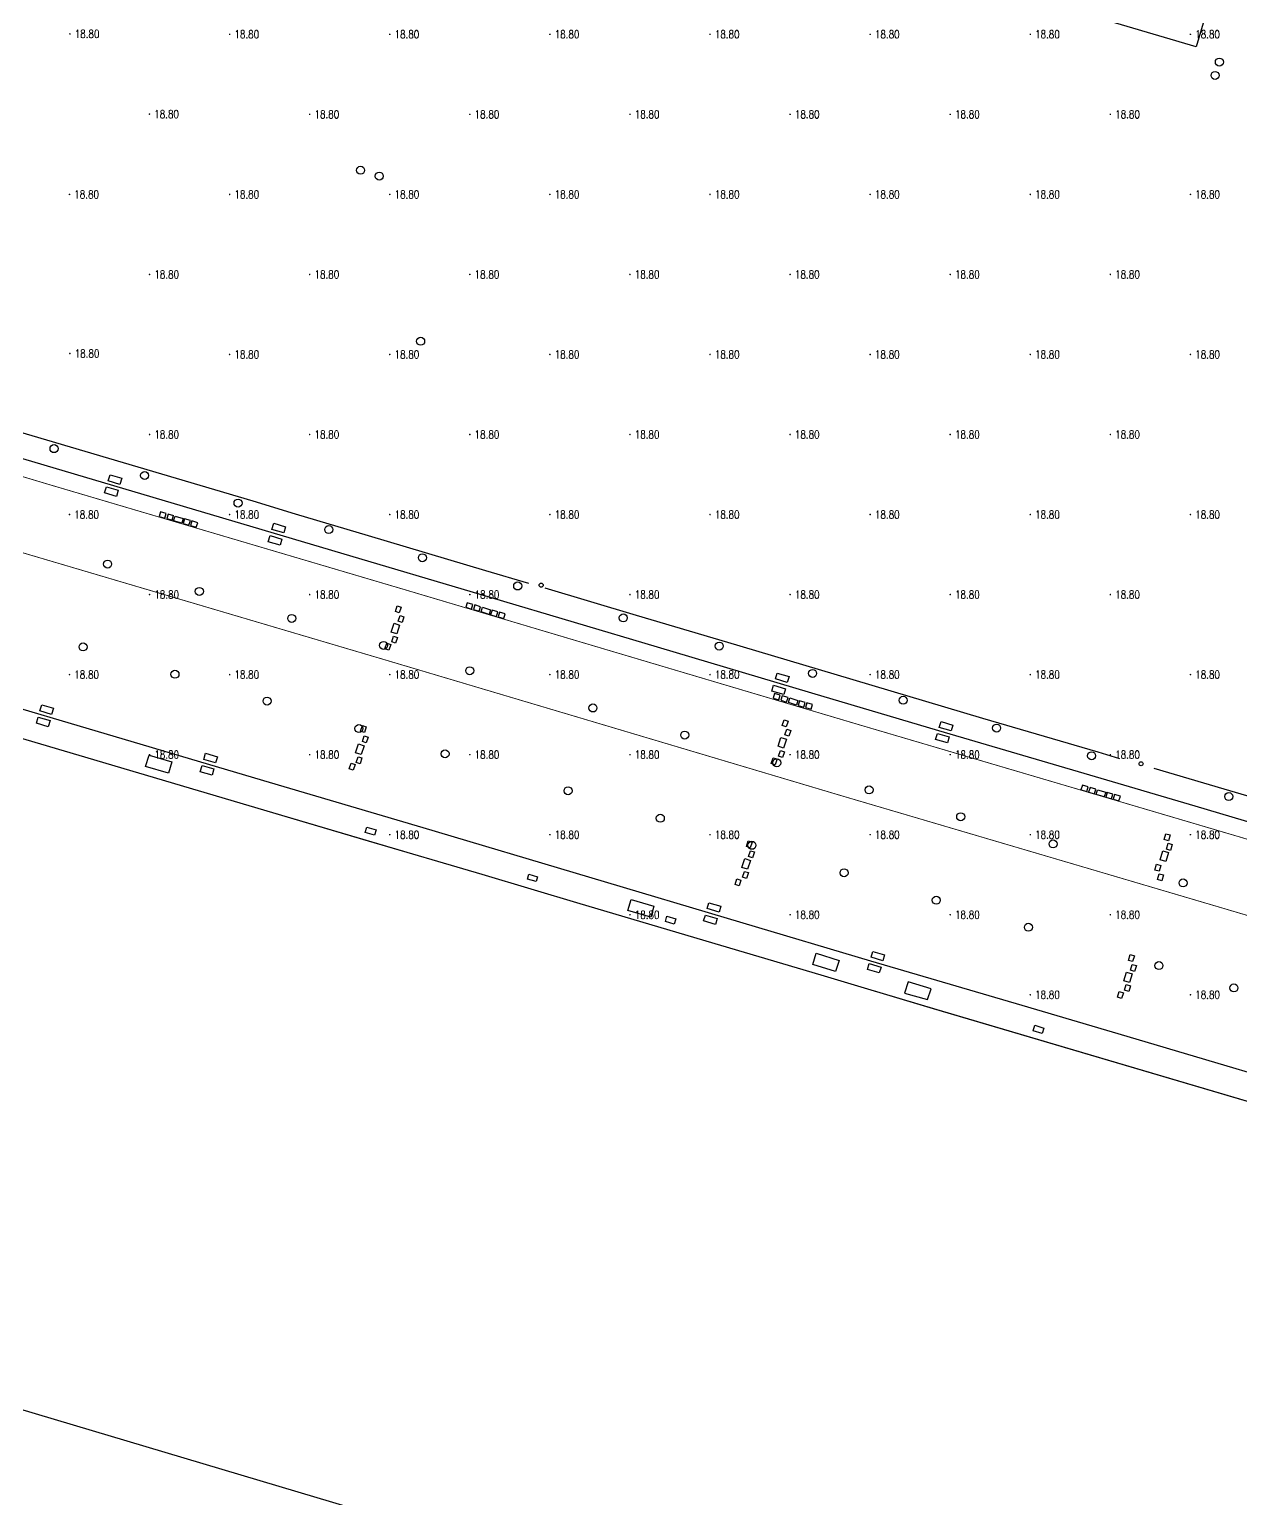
# Model space of a CAD drawing. Extents: x 404846 to 408477, y 3390929 to 3392894.
# Drawn here: x 406546.3 to 406697.6, y 3391371.4 to 3391555 of the extents above; entities that cross this region are included whole.
import ezdxf
from ezdxf.enums import TextEntityAlignment as Align

# ---------------------------------------------------------------- set-up
doc = ezdxf.new("R2010")
doc.units = 0
doc.header["$LTSCALE"] = 0.5
doc.layers.get('0').update_dxf_attribs({"linetype": 'CONTINUOUS'})
for name, color, linetype in [('3221', 6, 'CONTINUOUS'), ('DLSS', 4, 'CONTINUOUS'), ('FZTZ', 7, 'CONTINUOUS'), ('GCD', 1, 'CONTINUOUS'), ('GXYZ', 2, 'CONTINUOUS'), ('JMD', 6, 'CONTINUOUS'), ('SXSS', 5, 'CONTINUOUS'), ('ZBTZ', 3, 'CONTINUOUS'), ('作业范围', 7, 'CONTINUOUS')]:
    doc.layers.add(name, color=color, linetype=linetype)
doc.styles.add('HZ', font='rs.shx', dxfattribs={"width": 0.8, "bigfont": 'hztxt.shx'})
doc.linetypes.add('1161', pattern='A,0,[149,AAA.SHX,S=0.15,R=0,X=0,Y=0],-1.6', length=1.6)
doc.linetypes.add('444', pattern='A,4.5,[145,AAA.SHX,S=1,R=0,X=0,Y=1],4.5,-0.5,[146,AAA.SHX,S=1,R=0,X=0,Y=0],-0.5', length=10)

# ---------------------------------------------------------------- blocks, each defined once
blk = doc.blocks.new('GC200')
at = {"linetype": 'Continuous', "const_width": 0.2, "flags": 128}
blk.add_lwpolyline([(-0.1, 0, 1), (0.1, 0, 1)], format="xyb", close=True, dxfattribs=at)
blk = doc.blocks.new('gc170')
at = {"linetype": 'Continuous'}
blk.add_circle((0, 0), 0.5, dxfattribs=at)
blk = doc.blocks.new('gc188')
blk.add_circle((0, 0), 1)

msp = doc.modelspace()

# ---------------------------------------------------------------- linework, layer by layer
at = {"layer": '3221', "color": 6}
for points in [[(406529.588, 3391506.072, 19.423), (406584.097, 3391489.908, 19.62)], [(406584.097, 3391489.908, 19.62), (406604.014, 3391484.031, 19.42), (406624.767, 3391477.855, 19.48), (406644.033, 3391472.106, 19.63), (406659.888, 3391467.389, 19.706), (406678.765, 3391461.849, 19.383), (406691.895, 3391457.986, 19.233), (406720.329, 3391449.543, 19.128), (406754.254, 3391439.446, 19.43), (406797.715, 3391426.578, 18.895), (406821.449, 3391419.528, 18.98), (406847.811, 3391411.724, 18.845), (406872.264, 3391404.431, 19.439)], [(406521.056, 3391477.311, 19.423), (406575.573, 3391461.145, 19.62)], [(406575.573, 3391461.145, 19.62), (406595.49, 3391455.267, 19.42), (406616.199, 3391449.104, 19.48), (406635.467, 3391443.355, 19.63), (406651.386, 3391438.619, 19.706), (406670.307, 3391433.066, 19.383), (406683.427, 3391429.206, 19.233)], [(406683.427, 3391429.206, 19.233), (406711.781, 3391420.787, 19.128), (406745.737, 3391410.68, 19.43)]]:
    msp.add_polyline3d(points, dxfattribs=at)
at = {"layer": 'DLSS', "linetype": 'Continuous', "const_width": 0.1, "flags": 128}
for points, elevation in [([(406529.414, 3391503.944), (406549.234, 3391498.001), (406570.849, 3391491.61), (406593.359, 3391484.953), (406613.149, 3391479.063), (406620.088, 3391477), (406650.264, 3391468.031), (406680.419, 3391459.141), (406697.459, 3391454.11), (406724.658, 3391446.036), (406750.065, 3391438.46), (406750.039, 3391438.476), (406777.724, 3391430.317), (406803.712, 3391422.592)], 19.382), ([(406526.814, 3391495.141), (406546.643, 3391489.27), (406568.267, 3391482.877), (406590.768, 3391476.222), (406610.552, 3391470.334), (406617.491, 3391468.27)], 19.463), ([(406617.491, 3391468.27), (406647.67, 3391459.277), (406677.835, 3391450.384), (406694.875, 3391445.354)], 19.348), ([(406694.875, 3391445.354), (406722.057, 3391437.291), (406747.458, 3391429.716)], 19.222)]:
    msp.add_lwpolyline(points, dxfattribs=dict(at, elevation=elevation))
at = {"layer": 'DLSS', "linetype": 'Continuous', "elevation": 19.657, "flags": 128}
msp.add_lwpolyline([(406520.163, 3391473.882), (406532.608, 3391470.206), (406552.531, 3391464.301), (406588.673, 3391453.626), (406602.837, 3391449.445), (406615.08, 3391445.785), (406632.663, 3391440.567), (406645.215, 3391436.862), (406659.233, 3391432.68), (406699.135, 3391420.896), (406724.858, 3391413.262), (406744.243, 3391407.536), (406801.138, 3391390.683), (406822.529, 3391384.265), (406848.898, 3391376.538), (406863.137, 3391372.168)], dxfattribs=at)
at = {"layer": 'FZTZ', "linetype": 'Continuous', "flags": 128}
for points, elevation in [([(406556.421, 3391499.356), (406557.893, 3391498.916), (406557.661, 3391498.14), (406556.189, 3391498.58), (406556.421, 3391499.356)], 19.597), ([(406555.979, 3391497.848), (406557.45, 3391497.408), (406557.219, 3391496.633), (406555.747, 3391497.072), (406555.979, 3391497.848)], 19.597), ([(406563.441, 3391494.511), (406562.722, 3391494.727), (406562.549, 3391494.15), (406563.268, 3391493.934), (406563.441, 3391494.511)], 19.36), ([(406564.537, 3391494.194), (406565.545, 3391493.891), (406565.368, 3391493.302), (406564.36, 3391493.605), (406564.537, 3391494.194)], 19.358), ([(406566.457, 3391493.62), (406565.738, 3391493.836), (406565.564, 3391493.259), (406566.283, 3391493.042), (406566.457, 3391493.62)], 19.36), ([(406567.368, 3391493.358), (406566.65, 3391493.575), (406566.476, 3391492.998), (406567.195, 3391492.781), (406567.368, 3391493.358)], 19.36), ([(406576.876, 3391493.295), (406578.347, 3391492.856), (406578.115, 3391492.08), (406576.644, 3391492.519), (406576.876, 3391493.295)], 19.576), ([(406576.414, 3391491.748), (406577.886, 3391491.308), (406577.654, 3391490.533), (406576.183, 3391490.972), (406576.414, 3391491.748)], 19.576), ([(406592.778, 3391482.806), (406592.542, 3391482.092), (406592.054, 3391482.253), (406592.29, 3391482.967), (406592.778, 3391482.806)], 19.601), ([(406593.133, 3391481.595), (406592.897, 3391480.881), (406592.409, 3391481.042), (406592.645, 3391481.756), (406593.133, 3391481.595)], 19.601), ([(406601.746, 3391483.148), (406601.027, 3391483.365), (406600.853, 3391482.788), (406601.572, 3391482.571), (406601.746, 3391483.148)], 19.464), ([(406602.709, 3391482.864), (406601.99, 3391483.08), (406601.816, 3391482.503), (406602.535, 3391482.287), (406602.709, 3391482.864)], 19.464), ([(406602.934, 3391482.796), (406603.942, 3391482.493), (406603.764, 3391481.904), (406602.756, 3391482.207), (406602.934, 3391482.796)], 19.478), ([(406604.851, 3391482.226), (406604.132, 3391482.443), (406603.958, 3391481.866), (406604.677, 3391481.649), (406604.851, 3391482.226)], 19.464), ([(406605.778, 3391481.968), (406605.059, 3391482.184), (406604.885, 3391481.607), (406605.604, 3391481.391), (406605.778, 3391481.968)], 19.464), ([(406592.586, 3391480.577), (406592.223, 3391479.473), (406591.529, 3391479.701), (406591.891, 3391480.805), (406592.586, 3391480.577)], 19.595), ([(406591.477, 3391478.162), (406591.241, 3391477.448), (406590.753, 3391477.609), (406590.989, 3391478.323), (406591.477, 3391478.162)], 19.601), ([(406592.32, 3391479.033), (406592.084, 3391478.319), (406591.596, 3391478.481), (406591.832, 3391479.195), (406592.32, 3391479.033)], 19.601), ([(406639.747, 3391474.573), (406641.225, 3391474.14), (406641.01, 3391473.407), (406639.532, 3391473.839), (406639.747, 3391474.573)], 19.792), ([(406639.295, 3391473.048), (406640.774, 3391472.616), (406640.559, 3391471.882), (406639.081, 3391472.315), (406639.295, 3391473.048)], 19.76), ([(406547.889, 3391470.622), (406549.36, 3391470.182), (406549.128, 3391469.407), (406547.657, 3391469.846), (406547.889, 3391470.622)], 19.951), ([(406640.139, 3391471.816), (406639.421, 3391472.032), (406639.247, 3391471.455), (406639.966, 3391471.239), (406640.139, 3391471.816)], 18.859), ([(406641.102, 3391471.531), (406640.384, 3391471.748), (406640.21, 3391471.171), (406640.929, 3391470.954), (406641.102, 3391471.531)], 18.859), ([(406641.327, 3391471.464), (406642.335, 3391471.16), (406642.158, 3391470.571), (406641.15, 3391470.875), (406641.327, 3391471.464)], 18.873), ([(406643.244, 3391470.894), (406642.526, 3391471.11), (406642.352, 3391470.533), (406643.071, 3391470.317), (406643.244, 3391470.894)], 18.859), ([(406644.171, 3391470.635), (406643.453, 3391470.851), (406643.279, 3391470.274), (406643.998, 3391470.058), (406644.171, 3391470.635)], 18.859), ([(406547.463, 3391469.073), (406548.935, 3391468.633), (406548.703, 3391467.857), (406547.232, 3391468.297), (406547.463, 3391469.073)], 19.951), ([(406588.422, 3391467.872), (406588.186, 3391467.158), (406587.698, 3391467.319), (406587.934, 3391468.033), (406588.422, 3391467.872)], 19.576), ([(406641.101, 3391468.559), (406640.865, 3391467.845), (406640.377, 3391468.006), (406640.613, 3391468.72), (406641.101, 3391468.559)], 19.036), ([(406641.438, 3391467.417), (406641.202, 3391466.703), (406640.714, 3391466.865), (406640.95, 3391467.579), (406641.438, 3391467.417)], 19.036), ([(406659.751, 3391467.021), (406661.23, 3391466.589), (406661.015, 3391465.855), (406659.537, 3391466.288), (406659.751, 3391467.021)], 19.593), ([(406660.21, 3391468.512), (406661.688, 3391468.079), (406661.474, 3391467.346), (406659.996, 3391467.778), (406660.21, 3391468.512)], 19.616), ([(406588.146, 3391465.487), (406587.783, 3391464.383), (406587.088, 3391464.611), (406587.451, 3391465.715), (406588.146, 3391465.487)], 19.675), ([(406588.667, 3391466.582), (406588.431, 3391465.868), (406587.943, 3391466.03), (406588.179, 3391466.744), (406588.667, 3391466.582)], 19.576), ([(406640.913, 3391466.303), (406640.55, 3391465.199), (406639.855, 3391465.427), (406640.218, 3391466.532), (406640.913, 3391466.303)], 18.99), ([(406561.292, 3391464.323), (406564.151, 3391463.471), (406563.729, 3391462.055), (406560.87, 3391462.907), (406561.292, 3391464.323)], 19.288), ([(406568.363, 3391464.557), (406569.835, 3391464.118), (406569.603, 3391463.342), (406568.132, 3391463.782), (406568.363, 3391464.557)], 19.821), ([(406587.022, 3391463.157), (406586.786, 3391462.443), (406586.298, 3391462.604), (406586.535, 3391463.318), (406587.022, 3391463.157)], 19.601), ([(406587.887, 3391463.963), (406587.651, 3391463.249), (406587.163, 3391463.41), (406587.399, 3391464.124), (406587.887, 3391463.963)], 19.601), ([(406639.727, 3391463.839), (406639.491, 3391463.125), (406639.003, 3391463.286), (406639.239, 3391464), (406639.727, 3391463.839)], 19.036), ([(406640.639, 3391464.749), (406640.403, 3391464.035), (406639.915, 3391464.196), (406640.151, 3391464.91), (406640.639, 3391464.749)], 19.036), ([(406567.916, 3391463.027), (406569.388, 3391462.588), (406569.156, 3391461.812), (406567.685, 3391462.252), (406567.916, 3391463.027)], 19.8), ([(406678.578, 3391460.351), (406677.859, 3391460.568), (406677.686, 3391459.991), (406678.404, 3391459.774), (406678.578, 3391460.351)], 19.3), ([(406679.541, 3391460.067), (406678.822, 3391460.283), (406678.649, 3391459.706), (406679.367, 3391459.49), (406679.541, 3391460.067)], 19.3), ([(406679.766, 3391459.999), (406680.774, 3391459.696), (406680.597, 3391459.107), (406679.589, 3391459.41), (406679.766, 3391459.999)], 19.314), ([(406681.683, 3391459.429), (406680.964, 3391459.646), (406680.791, 3391459.069), (406681.509, 3391458.852), (406681.683, 3391459.429)], 19.3), ([(406682.61, 3391459.171), (406681.891, 3391459.387), (406681.718, 3391458.81), (406682.436, 3391458.594), (406682.61, 3391459.171)], 19.3), ([(406588.507, 3391455.328), (406589.666, 3391454.98), (406589.464, 3391454.307), (406588.305, 3391454.655), (406588.507, 3391455.328)], 19.512), ([(406688.819, 3391454.344), (406688.604, 3391453.61), (406688.077, 3391453.765), (406688.292, 3391454.498), (406688.819, 3391454.344)], 19.5), ([(406636.625, 3391453.463), (406636.389, 3391452.749), (406635.901, 3391452.91), (406636.138, 3391453.624), (406636.625, 3391453.463)], 19.021), ([(406636.896, 3391452.221), (406636.66, 3391451.507), (406636.172, 3391451.668), (406636.409, 3391452.382), (406636.896, 3391452.221)], 19.021), ([(406688.634, 3391452.146), (406688.299, 3391451.039), (406687.596, 3391451.252), (406687.931, 3391452.359), (406688.634, 3391452.146)], 19.53), ([(406689.098, 3391453.146), (406688.883, 3391452.412), (406688.356, 3391452.566), (406688.571, 3391453.3), (406689.098, 3391453.146)], 19.5), ([(406636.404, 3391451.159), (406636.041, 3391450.055), (406635.347, 3391450.283), (406635.709, 3391451.387), (406636.404, 3391451.159)], 18.954), ([(406687.658, 3391450.544), (406687.444, 3391449.81), (406686.917, 3391449.964), (406687.131, 3391450.698), (406687.658, 3391450.544)], 19.5), ([(406608.722, 3391449.449), (406609.812, 3391449.133), (406609.637, 3391448.526), (406608.546, 3391448.842), (406608.722, 3391449.449)], 19.923), ([(406635.213, 3391448.715), (406634.977, 3391448.001), (406634.489, 3391448.162), (406634.725, 3391448.876), (406635.213, 3391448.715)], 19.021), ([(406636.146, 3391449.635), (406635.909, 3391448.921), (406635.422, 3391449.082), (406635.658, 3391449.796), (406636.146, 3391449.635)], 18.88), ([(406687.987, 3391449.347), (406687.772, 3391448.614), (406687.245, 3391448.768), (406687.46, 3391449.502), (406687.987, 3391449.347)], 19.5), ([(406621.494, 3391446.285), (406624.357, 3391445.428), (406623.962, 3391444.056), (406621.111, 3391444.89), (406621.494, 3391446.285)], 18.689), ([(406631.217, 3391445.871), (406632.695, 3391445.438), (406632.481, 3391444.705), (406631.002, 3391445.138), (406631.217, 3391445.871)], 19.917), ([(406625.979, 3391444.186), (406627.07, 3391443.856), (406626.872, 3391443.199), (406625.781, 3391443.528), (406625.979, 3391444.186)], 19.414), ([(406630.774, 3391444.34), (406632.253, 3391443.908), (406632.038, 3391443.174), (406630.56, 3391443.607), (406630.774, 3391444.34)], 19.927), ([(406644.617, 3391439.555), (406647.479, 3391438.676), (406647.046, 3391437.269), (406644.184, 3391438.148), (406644.617, 3391439.555)], 19.825), ([(406651.686, 3391439.79), (406653.164, 3391439.357), (406652.95, 3391438.624), (406651.471, 3391439.057), (406651.686, 3391439.79)], 19.729), ([(406684.354, 3391439.254), (406684.139, 3391438.521), (406683.612, 3391438.675), (406683.826, 3391439.409), (406684.354, 3391439.254)], 19.5), ([(406651.235, 3391438.268), (406652.714, 3391437.835), (406652.499, 3391437.102), (406651.021, 3391437.534), (406651.235, 3391438.268)], 19.737), ([(406684.607, 3391438.019), (406684.393, 3391437.285), (406683.866, 3391437.439), (406684.08, 3391438.173), (406684.607, 3391438.019)], 19.514), ([(406655.661, 3391434.584), (406658.521, 3391433.767), (406658.967, 3391435.128), (406656.125, 3391435.974), (406655.661, 3391434.584)], 19.735), ([(406684.084, 3391437), (406683.75, 3391435.893), (406683.046, 3391436.106), (406683.381, 3391437.212), (406684.084, 3391437)], 19.53), ([(406682.981, 3391434.639), (406682.766, 3391433.905), (406682.239, 3391434.059), (406682.453, 3391434.793), (406682.981, 3391434.639)], 19.557), ([(406683.875, 3391435.514), (406683.66, 3391434.78), (406683.133, 3391434.934), (406683.348, 3391435.668), (406683.875, 3391435.514)], 19.55), ([(406671.913, 3391430.565), (406673.059, 3391430.222), (406672.849, 3391429.522), (406671.703, 3391429.866), (406671.913, 3391430.565)], 19.755)]:
    msp.add_lwpolyline(points, close=True, dxfattribs=dict(at, elevation=elevation))
at = {"layer": 'FZTZ', "linetype": 'Continuous', "elevation": 19.36, "flags": 128}
msp.add_lwpolyline([(406564.404, 3391494.227), (406563.685, 3391494.443), (406563.512, 3391493.866), (406564.16, 3391493.671), (406564.333, 3391494.248)], dxfattribs=at)
at = {"layer": 'JMD', "linetype": '444', "flags": 128}
for points, elevation in [([(406527.583, 3391509.795), (406541.817, 3391505.659), (406574.258, 3391496.072), (406579.549, 3391494.481)], 21.567), ([(406579.549, 3391494.481), (406588.658, 3391491.749), (406603.305, 3391487.387), (406608.693, 3391485.817)], 21.498), ([(406610.714, 3391485.209), (406622.114, 3391481.788), (406633.549, 3391478.415), (406646.841, 3391474.489), (406665.38, 3391468.931)], 21.492), ([(406665.38, 3391468.931), (406679.804, 3391464.745), (406682.521, 3391463.9)], 21.524), ([(406686.798, 3391462.672), (406695.538, 3391460.091), (406706.844, 3391456.761)], 21.228)]:
    msp.add_lwpolyline(points, dxfattribs=dict(at, elevation=elevation))
at = {"layer": 'SXSS', "linetype": 'Continuous', "const_width": 0.1, "elevation": 19.657, "flags": 128}
msp.add_lwpolyline([(406863.137, 3391372.168), (406848.898, 3391376.538), (406822.529, 3391384.265), (406801.138, 3391390.683), (406744.243, 3391407.536), (406724.858, 3391413.262), (406699.135, 3391420.896), (406659.233, 3391432.68), (406645.215, 3391436.862), (406632.663, 3391440.567), (406615.08, 3391445.785), (406602.837, 3391449.445), (406588.673, 3391453.626), (406552.531, 3391464.301), (406532.608, 3391470.206), (406520.163, 3391473.882)], dxfattribs=at)
at = {"layer": 'ZBTZ', "linetype": '1161', "elevation": 18.811, "flags": 128}
msp.add_lwpolyline([(406693.603, 3391558.002), (406692.057, 3391552.815), (406664.826, 3391560.878), (406666.382, 3391565.995)], dxfattribs=at)
at = {"layer": '作业范围'}
msp.add_lwpolyline([(408477.137, 3391790.398), (408067.337, 3390929.379), (404846.358, 3391888.38), (405152.269, 3392894.287)], close=True, dxfattribs=at)

# ---------------------------------------------------------------- block references
at = {"layer": 'GCD', "linetype": 'Continuous'}
ref = msp.add_blockref('GC200', (406551.413, 3391554.427, 18.8), dxfattribs=dict(at, xscale=0.5, yscale=0.5, zscale=0.5))
ref.add_attrib('height', '18.80', dxfattribs={"linetype": 'Continuous', "height": 1, "style": 'HZ', "width": 0.8}).set_placement((406552.013, 3391554.427, 18.8), align=Align.MIDDLE_LEFT)
ref = msp.add_blockref('GC200', (406571.358, 3391554.379, 18.8), dxfattribs=dict(at, xscale=0.5, yscale=0.5, zscale=0.5))
ref.add_attrib('height', '18.80', dxfattribs={"linetype": 'Continuous', "height": 1, "style": 'HZ', "width": 0.8}).set_placement((406571.958, 3391554.379, 18.8), align=Align.MIDDLE_LEFT)
ref = msp.add_blockref('GC200', (406591.358, 3391554.379, 18.8), dxfattribs=dict(at, xscale=0.5, yscale=0.5, zscale=0.5))
ref.add_attrib('height', '18.80', dxfattribs={"linetype": 'Continuous', "height": 1, "style": 'HZ', "width": 0.8}).set_placement((406591.958, 3391554.379, 18.8), align=Align.MIDDLE_LEFT)
ref = msp.add_blockref('GC200', (406611.358, 3391554.379, 18.8), dxfattribs=dict(at, xscale=0.5, yscale=0.5, zscale=0.5))
ref.add_attrib('height', '18.80', dxfattribs={"linetype": 'Continuous', "height": 1, "style": 'HZ', "width": 0.8}).set_placement((406611.958, 3391554.379, 18.8), align=Align.MIDDLE_LEFT)
ref = msp.add_blockref('GC200', (406631.358, 3391554.379, 18.8), dxfattribs=dict(at, xscale=0.5, yscale=0.5, zscale=0.5))
ref.add_attrib('height', '18.80', dxfattribs={"linetype": 'Continuous', "height": 1, "style": 'HZ', "width": 0.8}).set_placement((406631.958, 3391554.379, 18.8), align=Align.MIDDLE_LEFT)
ref = msp.add_blockref('GC200', (406651.358, 3391554.379, 18.8), dxfattribs=dict(at, xscale=0.5, yscale=0.5, zscale=0.5))
ref.add_attrib('height', '18.80', dxfattribs={"linetype": 'Continuous', "height": 1, "style": 'HZ', "width": 0.8}).set_placement((406651.958, 3391554.379, 18.8), align=Align.MIDDLE_LEFT)
ref = msp.add_blockref('GC200', (406671.358, 3391554.379, 18.8), dxfattribs=dict(at, xscale=0.5, yscale=0.5, zscale=0.5))
ref.add_attrib('height', '18.80', dxfattribs={"linetype": 'Continuous', "height": 1, "style": 'HZ', "width": 0.8}).set_placement((406671.958, 3391554.379, 18.8), align=Align.MIDDLE_LEFT)
ref = msp.add_blockref('GC200', (406691.358, 3391554.379, 18.8), dxfattribs=dict(at, xscale=0.5, yscale=0.5, zscale=0.5))
ref.add_attrib('height', '18.80', dxfattribs={"linetype": 'Continuous', "height": 1, "style": 'HZ', "width": 0.8}).set_placement((406691.958, 3391554.379, 18.8), align=Align.MIDDLE_LEFT)
ref = msp.add_blockref('GC200', (406561.34, 3391544.411, 18.8), dxfattribs=dict(at, xscale=0.5, yscale=0.5, zscale=0.5))
ref.add_attrib('height', '18.80', dxfattribs={"linetype": 'Continuous', "height": 1, "style": 'HZ', "width": 0.8}).set_placement((406561.94, 3391544.411, 18.8), align=Align.MIDDLE_LEFT)
ref = msp.add_blockref('GC200', (406581.358, 3391544.379, 18.8), dxfattribs=dict(at, xscale=0.5, yscale=0.5, zscale=0.5))
ref.add_attrib('height', '18.80', dxfattribs={"linetype": 'Continuous', "height": 1, "style": 'HZ', "width": 0.8}).set_placement((406581.958, 3391544.379, 18.8), align=Align.MIDDLE_LEFT)
ref = msp.add_blockref('GC200', (406601.358, 3391544.379, 18.8), dxfattribs=dict(at, xscale=0.5, yscale=0.5, zscale=0.5))
ref.add_attrib('height', '18.80', dxfattribs={"linetype": 'Continuous', "height": 1, "style": 'HZ', "width": 0.8}).set_placement((406601.958, 3391544.379, 18.8), align=Align.MIDDLE_LEFT)
ref = msp.add_blockref('GC200', (406621.358, 3391544.379, 18.8), dxfattribs=dict(at, xscale=0.5, yscale=0.5, zscale=0.5))
ref.add_attrib('height', '18.80', dxfattribs={"linetype": 'Continuous', "height": 1, "style": 'HZ', "width": 0.8}).set_placement((406621.958, 3391544.379, 18.8), align=Align.MIDDLE_LEFT)
ref = msp.add_blockref('GC200', (406641.358, 3391544.379, 18.8), dxfattribs=dict(at, xscale=0.5, yscale=0.5, zscale=0.5))
ref.add_attrib('height', '18.80', dxfattribs={"linetype": 'Continuous', "height": 1, "style": 'HZ', "width": 0.8}).set_placement((406641.958, 3391544.379, 18.8), align=Align.MIDDLE_LEFT)
ref = msp.add_blockref('GC200', (406661.358, 3391544.379, 18.8), dxfattribs=dict(at, xscale=0.5, yscale=0.5, zscale=0.5))
ref.add_attrib('height', '18.80', dxfattribs={"linetype": 'Continuous', "height": 1, "style": 'HZ', "width": 0.8}).set_placement((406661.958, 3391544.379, 18.8), align=Align.MIDDLE_LEFT)
ref = msp.add_blockref('GC200', (406681.358, 3391544.379, 18.8), dxfattribs=dict(at, xscale=0.5, yscale=0.5, zscale=0.5))
ref.add_attrib('height', '18.80', dxfattribs={"linetype": 'Continuous', "height": 1, "style": 'HZ', "width": 0.8}).set_placement((406681.958, 3391544.379, 18.8), align=Align.MIDDLE_LEFT)
ref = msp.add_blockref('GC200', (406551.358, 3391534.379, 18.8), dxfattribs=dict(at, xscale=0.5, yscale=0.5, zscale=0.5))
ref.add_attrib('height', '18.80', dxfattribs={"linetype": 'Continuous', "height": 1, "style": 'HZ', "width": 0.8}).set_placement((406551.958, 3391534.379, 18.8), align=Align.MIDDLE_LEFT)
ref = msp.add_blockref('GC200', (406571.358, 3391534.379, 18.8), dxfattribs=dict(at, xscale=0.5, yscale=0.5, zscale=0.5))
ref.add_attrib('height', '18.80', dxfattribs={"linetype": 'Continuous', "height": 1, "style": 'HZ', "width": 0.8}).set_placement((406571.958, 3391534.379, 18.8), align=Align.MIDDLE_LEFT)
ref = msp.add_blockref('GC200', (406591.358, 3391534.379, 18.8), dxfattribs=dict(at, xscale=0.5, yscale=0.5, zscale=0.5))
ref.add_attrib('height', '18.80', dxfattribs={"linetype": 'Continuous', "height": 1, "style": 'HZ', "width": 0.8}).set_placement((406591.958, 3391534.379, 18.8), align=Align.MIDDLE_LEFT)
ref = msp.add_blockref('GC200', (406611.358, 3391534.379, 18.8), dxfattribs=dict(at, xscale=0.5, yscale=0.5, zscale=0.5))
ref.add_attrib('height', '18.80', dxfattribs={"linetype": 'Continuous', "height": 1, "style": 'HZ', "width": 0.8}).set_placement((406611.958, 3391534.379, 18.8), align=Align.MIDDLE_LEFT)
ref = msp.add_blockref('GC200', (406631.358, 3391534.379, 18.8), dxfattribs=dict(at, xscale=0.5, yscale=0.5, zscale=0.5))
ref.add_attrib('height', '18.80', dxfattribs={"linetype": 'Continuous', "height": 1, "style": 'HZ', "width": 0.8}).set_placement((406631.958, 3391534.379, 18.8), align=Align.MIDDLE_LEFT)
ref = msp.add_blockref('GC200', (406651.358, 3391534.379, 18.8), dxfattribs=dict(at, xscale=0.5, yscale=0.5, zscale=0.5))
ref.add_attrib('height', '18.80', dxfattribs={"linetype": 'Continuous', "height": 1, "style": 'HZ', "width": 0.8}).set_placement((406651.958, 3391534.379, 18.8), align=Align.MIDDLE_LEFT)
ref = msp.add_blockref('GC200', (406671.358, 3391534.379, 18.8), dxfattribs=dict(at, xscale=0.5, yscale=0.5, zscale=0.5))
ref.add_attrib('height', '18.80', dxfattribs={"linetype": 'Continuous', "height": 1, "style": 'HZ', "width": 0.8}).set_placement((406671.958, 3391534.379, 18.8), align=Align.MIDDLE_LEFT)
ref = msp.add_blockref('GC200', (406691.358, 3391534.379, 18.8), dxfattribs=dict(at, xscale=0.5, yscale=0.5, zscale=0.5))
ref.add_attrib('height', '18.80', dxfattribs={"linetype": 'Continuous', "height": 1, "style": 'HZ', "width": 0.8}).set_placement((406691.958, 3391534.379, 18.8), align=Align.MIDDLE_LEFT)
ref = msp.add_blockref('GC200', (406561.358, 3391524.379, 18.8), dxfattribs=dict(at, xscale=0.5, yscale=0.5, zscale=0.5))
ref.add_attrib('height', '18.80', dxfattribs={"linetype": 'Continuous', "height": 1, "style": 'HZ', "width": 0.8}).set_placement((406561.958, 3391524.379, 18.8), align=Align.MIDDLE_LEFT)
ref = msp.add_blockref('GC200', (406581.358, 3391524.379, 18.8), dxfattribs=dict(at, xscale=0.5, yscale=0.5, zscale=0.5))
ref.add_attrib('height', '18.80', dxfattribs={"linetype": 'Continuous', "height": 1, "style": 'HZ', "width": 0.8}).set_placement((406581.958, 3391524.379, 18.8), align=Align.MIDDLE_LEFT)
ref = msp.add_blockref('GC200', (406601.358, 3391524.379, 18.8), dxfattribs=dict(at, xscale=0.5, yscale=0.5, zscale=0.5))
ref.add_attrib('height', '18.80', dxfattribs={"linetype": 'Continuous', "height": 1, "style": 'HZ', "width": 0.8}).set_placement((406601.958, 3391524.379, 18.8), align=Align.MIDDLE_LEFT)
ref = msp.add_blockref('GC200', (406621.358, 3391524.379, 18.8), dxfattribs=dict(at, xscale=0.5, yscale=0.5, zscale=0.5))
ref.add_attrib('height', '18.80', dxfattribs={"linetype": 'Continuous', "height": 1, "style": 'HZ', "width": 0.8}).set_placement((406621.958, 3391524.379, 18.8), align=Align.MIDDLE_LEFT)
ref = msp.add_blockref('GC200', (406641.358, 3391524.379, 18.8), dxfattribs=dict(at, xscale=0.5, yscale=0.5, zscale=0.5))
ref.add_attrib('height', '18.80', dxfattribs={"linetype": 'Continuous', "height": 1, "style": 'HZ', "width": 0.8}).set_placement((406641.958, 3391524.379, 18.8), align=Align.MIDDLE_LEFT)
ref = msp.add_blockref('GC200', (406661.358, 3391524.379, 18.8), dxfattribs=dict(at, xscale=0.5, yscale=0.5, zscale=0.5))
ref.add_attrib('height', '18.80', dxfattribs={"linetype": 'Continuous', "height": 1, "style": 'HZ', "width": 0.8}).set_placement((406661.958, 3391524.379, 18.8), align=Align.MIDDLE_LEFT)
ref = msp.add_blockref('GC200', (406681.358, 3391524.379, 18.8), dxfattribs=dict(at, xscale=0.5, yscale=0.5, zscale=0.5))
ref.add_attrib('height', '18.80', dxfattribs={"linetype": 'Continuous', "height": 1, "style": 'HZ', "width": 0.8}).set_placement((406681.958, 3391524.379, 18.8), align=Align.MIDDLE_LEFT)
ref = msp.add_blockref('GC200', (406551.406, 3391514.496, 18.8), dxfattribs=dict(at, xscale=0.5, yscale=0.5, zscale=0.5))
ref.add_attrib('height', '18.80', dxfattribs={"linetype": 'Continuous', "height": 1, "style": 'HZ', "width": 0.8}).set_placement((406552.006, 3391514.496, 18.8), align=Align.MIDDLE_LEFT)
ref = msp.add_blockref('GC200', (406571.358, 3391514.379, 18.8), dxfattribs=dict(at, xscale=0.5, yscale=0.5, zscale=0.5))
ref.add_attrib('height', '18.80', dxfattribs={"linetype": 'Continuous', "height": 1, "style": 'HZ', "width": 0.8}).set_placement((406571.958, 3391514.379, 18.8), align=Align.MIDDLE_LEFT)
ref = msp.add_blockref('GC200', (406591.358, 3391514.379, 18.8), dxfattribs=dict(at, xscale=0.5, yscale=0.5, zscale=0.5))
ref.add_attrib('height', '18.80', dxfattribs={"linetype": 'Continuous', "height": 1, "style": 'HZ', "width": 0.8}).set_placement((406591.958, 3391514.379, 18.8), align=Align.MIDDLE_LEFT)
ref = msp.add_blockref('GC200', (406611.358, 3391514.379, 18.8), dxfattribs=dict(at, xscale=0.5, yscale=0.5, zscale=0.5))
ref.add_attrib('height', '18.80', dxfattribs={"linetype": 'Continuous', "height": 1, "style": 'HZ', "width": 0.8}).set_placement((406611.958, 3391514.379, 18.8), align=Align.MIDDLE_LEFT)
ref = msp.add_blockref('GC200', (406631.358, 3391514.379, 18.8), dxfattribs=dict(at, xscale=0.5, yscale=0.5, zscale=0.5))
ref.add_attrib('height', '18.80', dxfattribs={"linetype": 'Continuous', "height": 1, "style": 'HZ', "width": 0.8}).set_placement((406631.958, 3391514.379, 18.8), align=Align.MIDDLE_LEFT)
ref = msp.add_blockref('GC200', (406651.358, 3391514.379, 18.8), dxfattribs=dict(at, xscale=0.5, yscale=0.5, zscale=0.5))
ref.add_attrib('height', '18.80', dxfattribs={"linetype": 'Continuous', "height": 1, "style": 'HZ', "width": 0.8}).set_placement((406651.958, 3391514.379, 18.8), align=Align.MIDDLE_LEFT)
ref = msp.add_blockref('GC200', (406671.358, 3391514.379, 18.8), dxfattribs=dict(at, xscale=0.5, yscale=0.5, zscale=0.5))
ref.add_attrib('height', '18.80', dxfattribs={"linetype": 'Continuous', "height": 1, "style": 'HZ', "width": 0.8}).set_placement((406671.958, 3391514.379, 18.8), align=Align.MIDDLE_LEFT)
ref = msp.add_blockref('GC200', (406691.358, 3391514.379, 18.8), dxfattribs=dict(at, xscale=0.5, yscale=0.5, zscale=0.5))
ref.add_attrib('height', '18.80', dxfattribs={"linetype": 'Continuous', "height": 1, "style": 'HZ', "width": 0.8}).set_placement((406691.958, 3391514.379, 18.8), align=Align.MIDDLE_LEFT)
ref = msp.add_blockref('GC200', (406561.358, 3391504.379, 18.8), dxfattribs=dict(at, xscale=0.5, yscale=0.5, zscale=0.5))
ref.add_attrib('height', '18.80', dxfattribs={"linetype": 'Continuous', "height": 1, "style": 'HZ', "width": 0.8}).set_placement((406561.958, 3391504.379, 18.8), align=Align.MIDDLE_LEFT)
ref = msp.add_blockref('GC200', (406581.358, 3391504.379, 18.8), dxfattribs=dict(at, xscale=0.5, yscale=0.5, zscale=0.5))
ref.add_attrib('height', '18.80', dxfattribs={"linetype": 'Continuous', "height": 1, "style": 'HZ', "width": 0.8}).set_placement((406581.958, 3391504.379, 18.8), align=Align.MIDDLE_LEFT)
ref = msp.add_blockref('GC200', (406601.358, 3391504.379, 18.8), dxfattribs=dict(at, xscale=0.5, yscale=0.5, zscale=0.5))
ref.add_attrib('height', '18.80', dxfattribs={"linetype": 'Continuous', "height": 1, "style": 'HZ', "width": 0.8}).set_placement((406601.958, 3391504.379, 18.8), align=Align.MIDDLE_LEFT)
ref = msp.add_blockref('GC200', (406621.358, 3391504.379, 18.8), dxfattribs=dict(at, xscale=0.5, yscale=0.5, zscale=0.5))
ref.add_attrib('height', '18.80', dxfattribs={"linetype": 'Continuous', "height": 1, "style": 'HZ', "width": 0.8}).set_placement((406621.958, 3391504.379, 18.8), align=Align.MIDDLE_LEFT)
ref = msp.add_blockref('GC200', (406641.358, 3391504.379, 18.8), dxfattribs=dict(at, xscale=0.5, yscale=0.5, zscale=0.5))
ref.add_attrib('height', '18.80', dxfattribs={"linetype": 'Continuous', "height": 1, "style": 'HZ', "width": 0.8}).set_placement((406641.958, 3391504.379, 18.8), align=Align.MIDDLE_LEFT)
ref = msp.add_blockref('GC200', (406661.358, 3391504.379, 18.8), dxfattribs=dict(at, xscale=0.5, yscale=0.5, zscale=0.5))
ref.add_attrib('height', '18.80', dxfattribs={"linetype": 'Continuous', "height": 1, "style": 'HZ', "width": 0.8}).set_placement((406661.958, 3391504.379, 18.8), align=Align.MIDDLE_LEFT)
ref = msp.add_blockref('GC200', (406681.358, 3391504.379, 18.8), dxfattribs=dict(at, xscale=0.5, yscale=0.5, zscale=0.5))
ref.add_attrib('height', '18.80', dxfattribs={"linetype": 'Continuous', "height": 1, "style": 'HZ', "width": 0.8}).set_placement((406681.958, 3391504.379, 18.8), align=Align.MIDDLE_LEFT)
ref = msp.add_blockref('GC200', (406551.358, 3391494.379, 18.8), dxfattribs=dict(at, xscale=0.5, yscale=0.5, zscale=0.5))
ref.add_attrib('height', '18.80', dxfattribs={"linetype": 'Continuous', "height": 1, "style": 'HZ', "width": 0.8}).set_placement((406551.958, 3391494.379, 18.8), align=Align.MIDDLE_LEFT)
ref = msp.add_blockref('GC200', (406571.358, 3391494.379, 18.8), dxfattribs=dict(at, xscale=0.5, yscale=0.5, zscale=0.5))
ref.add_attrib('height', '18.80', dxfattribs={"linetype": 'Continuous', "height": 1, "style": 'HZ', "width": 0.8}).set_placement((406571.958, 3391494.379, 18.8), align=Align.MIDDLE_LEFT)
ref = msp.add_blockref('GC200', (406591.358, 3391494.379, 18.8), dxfattribs=dict(at, xscale=0.5, yscale=0.5, zscale=0.5))
ref.add_attrib('height', '18.80', dxfattribs={"linetype": 'Continuous', "height": 1, "style": 'HZ', "width": 0.8}).set_placement((406591.958, 3391494.379, 18.8), align=Align.MIDDLE_LEFT)
ref = msp.add_blockref('GC200', (406611.358, 3391494.379, 18.8), dxfattribs=dict(at, xscale=0.5, yscale=0.5, zscale=0.5))
ref.add_attrib('height', '18.80', dxfattribs={"linetype": 'Continuous', "height": 1, "style": 'HZ', "width": 0.8}).set_placement((406611.958, 3391494.379, 18.8), align=Align.MIDDLE_LEFT)
ref = msp.add_blockref('GC200', (406631.358, 3391494.379, 18.8), dxfattribs=dict(at, xscale=0.5, yscale=0.5, zscale=0.5))
ref.add_attrib('height', '18.80', dxfattribs={"linetype": 'Continuous', "height": 1, "style": 'HZ', "width": 0.8}).set_placement((406631.958, 3391494.379, 18.8), align=Align.MIDDLE_LEFT)
ref = msp.add_blockref('GC200', (406651.358, 3391494.379, 18.8), dxfattribs=dict(at, xscale=0.5, yscale=0.5, zscale=0.5))
ref.add_attrib('height', '18.80', dxfattribs={"linetype": 'Continuous', "height": 1, "style": 'HZ', "width": 0.8}).set_placement((406651.958, 3391494.379, 18.8), align=Align.MIDDLE_LEFT)
ref = msp.add_blockref('GC200', (406671.358, 3391494.379, 18.8), dxfattribs=dict(at, xscale=0.5, yscale=0.5, zscale=0.5))
ref.add_attrib('height', '18.80', dxfattribs={"linetype": 'Continuous', "height": 1, "style": 'HZ', "width": 0.8}).set_placement((406671.958, 3391494.379, 18.8), align=Align.MIDDLE_LEFT)
ref = msp.add_blockref('GC200', (406691.358, 3391494.379, 18.8), dxfattribs=dict(at, xscale=0.5, yscale=0.5, zscale=0.5))
ref.add_attrib('height', '18.80', dxfattribs={"linetype": 'Continuous', "height": 1, "style": 'HZ', "width": 0.8}).set_placement((406691.958, 3391494.379, 18.8), align=Align.MIDDLE_LEFT)
ref = msp.add_blockref('GC200', (406561.358, 3391484.379, 18.8), dxfattribs=dict(at, xscale=0.5, yscale=0.5, zscale=0.5))
ref.add_attrib('height', '18.80', dxfattribs={"linetype": 'Continuous', "height": 1, "style": 'HZ', "width": 0.8}).set_placement((406561.958, 3391484.379, 18.8), align=Align.MIDDLE_LEFT)
ref = msp.add_blockref('GC200', (406581.358, 3391484.379, 18.8), dxfattribs=dict(at, xscale=0.5, yscale=0.5, zscale=0.5))
ref.add_attrib('height', '18.80', dxfattribs={"linetype": 'Continuous', "height": 1, "style": 'HZ', "width": 0.8}).set_placement((406581.958, 3391484.379, 18.8), align=Align.MIDDLE_LEFT)
ref = msp.add_blockref('GC200', (406601.358, 3391484.379, 18.8), dxfattribs=dict(at, xscale=0.5, yscale=0.5, zscale=0.5))
ref.add_attrib('height', '18.80', dxfattribs={"linetype": 'Continuous', "height": 1, "style": 'HZ', "width": 0.8}).set_placement((406601.958, 3391484.379, 18.8), align=Align.MIDDLE_LEFT)
ref = msp.add_blockref('GC200', (406621.358, 3391484.379, 18.8), dxfattribs=dict(at, xscale=0.5, yscale=0.5, zscale=0.5))
ref.add_attrib('height', '18.80', dxfattribs={"linetype": 'Continuous', "height": 1, "style": 'HZ', "width": 0.8}).set_placement((406621.958, 3391484.379, 18.8), align=Align.MIDDLE_LEFT)
ref = msp.add_blockref('GC200', (406641.358, 3391484.379, 18.8), dxfattribs=dict(at, xscale=0.5, yscale=0.5, zscale=0.5))
ref.add_attrib('height', '18.80', dxfattribs={"linetype": 'Continuous', "height": 1, "style": 'HZ', "width": 0.8}).set_placement((406641.958, 3391484.379, 18.8), align=Align.MIDDLE_LEFT)
ref = msp.add_blockref('GC200', (406661.358, 3391484.379, 18.8), dxfattribs=dict(at, xscale=0.5, yscale=0.5, zscale=0.5))
ref.add_attrib('height', '18.80', dxfattribs={"linetype": 'Continuous', "height": 1, "style": 'HZ', "width": 0.8}).set_placement((406661.958, 3391484.379, 18.8), align=Align.MIDDLE_LEFT)
ref = msp.add_blockref('GC200', (406681.358, 3391484.379, 18.8), dxfattribs=dict(at, xscale=0.5, yscale=0.5, zscale=0.5))
ref.add_attrib('height', '18.80', dxfattribs={"linetype": 'Continuous', "height": 1, "style": 'HZ', "width": 0.8}).set_placement((406681.958, 3391484.379, 18.8), align=Align.MIDDLE_LEFT)
ref = msp.add_blockref('GC200', (406551.358, 3391474.379, 18.8), dxfattribs=dict(at, xscale=0.5, yscale=0.5, zscale=0.5))
ref.add_attrib('height', '18.80', dxfattribs={"linetype": 'Continuous', "height": 1, "style": 'HZ', "width": 0.8}).set_placement((406551.958, 3391474.379, 18.8), align=Align.MIDDLE_LEFT)
ref = msp.add_blockref('GC200', (406571.358, 3391474.379, 18.8), dxfattribs=dict(at, xscale=0.5, yscale=0.5, zscale=0.5))
ref.add_attrib('height', '18.80', dxfattribs={"linetype": 'Continuous', "height": 1, "style": 'HZ', "width": 0.8}).set_placement((406571.958, 3391474.379, 18.8), align=Align.MIDDLE_LEFT)
ref = msp.add_blockref('GC200', (406591.358, 3391474.379, 18.8), dxfattribs=dict(at, xscale=0.5, yscale=0.5, zscale=0.5))
ref.add_attrib('height', '18.80', dxfattribs={"linetype": 'Continuous', "height": 1, "style": 'HZ', "width": 0.8}).set_placement((406591.958, 3391474.379, 18.8), align=Align.MIDDLE_LEFT)
ref = msp.add_blockref('GC200', (406611.358, 3391474.379, 18.8), dxfattribs=dict(at, xscale=0.5, yscale=0.5, zscale=0.5))
ref.add_attrib('height', '18.80', dxfattribs={"linetype": 'Continuous', "height": 1, "style": 'HZ', "width": 0.8}).set_placement((406611.958, 3391474.379, 18.8), align=Align.MIDDLE_LEFT)
ref = msp.add_blockref('GC200', (406631.358, 3391474.379, 18.8), dxfattribs=dict(at, xscale=0.5, yscale=0.5, zscale=0.5))
ref.add_attrib('height', '18.80', dxfattribs={"linetype": 'Continuous', "height": 1, "style": 'HZ', "width": 0.8}).set_placement((406631.958, 3391474.379, 18.8), align=Align.MIDDLE_LEFT)
ref = msp.add_blockref('GC200', (406651.358, 3391474.379, 18.8), dxfattribs=dict(at, xscale=0.5, yscale=0.5, zscale=0.5))
ref.add_attrib('height', '18.80', dxfattribs={"linetype": 'Continuous', "height": 1, "style": 'HZ', "width": 0.8}).set_placement((406651.958, 3391474.379, 18.8), align=Align.MIDDLE_LEFT)
ref = msp.add_blockref('GC200', (406671.358, 3391474.379, 18.8), dxfattribs=dict(at, xscale=0.5, yscale=0.5, zscale=0.5))
ref.add_attrib('height', '18.80', dxfattribs={"linetype": 'Continuous', "height": 1, "style": 'HZ', "width": 0.8}).set_placement((406671.958, 3391474.379, 18.8), align=Align.MIDDLE_LEFT)
ref = msp.add_blockref('GC200', (406691.358, 3391474.379, 18.8), dxfattribs=dict(at, xscale=0.5, yscale=0.5, zscale=0.5))
ref.add_attrib('height', '18.80', dxfattribs={"linetype": 'Continuous', "height": 1, "style": 'HZ', "width": 0.8}).set_placement((406691.958, 3391474.379, 18.8), align=Align.MIDDLE_LEFT)
ref = msp.add_blockref('GC200', (406561.358, 3391464.379, 18.8), dxfattribs=dict(at, xscale=0.5, yscale=0.5, zscale=0.5))
ref.add_attrib('height', '18.80', dxfattribs={"linetype": 'Continuous', "height": 1, "style": 'HZ', "width": 0.8}).set_placement((406561.958, 3391464.379, 18.8), align=Align.MIDDLE_LEFT)
ref = msp.add_blockref('GC200', (406581.358, 3391464.379, 18.8), dxfattribs=dict(at, xscale=0.5, yscale=0.5, zscale=0.5))
ref.add_attrib('height', '18.80', dxfattribs={"linetype": 'Continuous', "height": 1, "style": 'HZ', "width": 0.8}).set_placement((406581.958, 3391464.379, 18.8), align=Align.MIDDLE_LEFT)
ref = msp.add_blockref('GC200', (406601.358, 3391464.379, 18.8), dxfattribs=dict(at, xscale=0.5, yscale=0.5, zscale=0.5))
ref.add_attrib('height', '18.80', dxfattribs={"linetype": 'Continuous', "height": 1, "style": 'HZ', "width": 0.8}).set_placement((406601.958, 3391464.379, 18.8), align=Align.MIDDLE_LEFT)
ref = msp.add_blockref('GC200', (406621.358, 3391464.379, 18.8), dxfattribs=dict(at, xscale=0.5, yscale=0.5, zscale=0.5))
ref.add_attrib('height', '18.80', dxfattribs={"linetype": 'Continuous', "height": 1, "style": 'HZ', "width": 0.8}).set_placement((406621.958, 3391464.379, 18.8), align=Align.MIDDLE_LEFT)
ref = msp.add_blockref('GC200', (406641.358, 3391464.379, 18.8), dxfattribs=dict(at, xscale=0.5, yscale=0.5, zscale=0.5))
ref.add_attrib('height', '18.80', dxfattribs={"linetype": 'Continuous', "height": 1, "style": 'HZ', "width": 0.8}).set_placement((406641.958, 3391464.379, 18.8), align=Align.MIDDLE_LEFT)
ref = msp.add_blockref('GC200', (406661.358, 3391464.379, 18.8), dxfattribs=dict(at, xscale=0.5, yscale=0.5, zscale=0.5))
ref.add_attrib('height', '18.80', dxfattribs={"linetype": 'Continuous', "height": 1, "style": 'HZ', "width": 0.8}).set_placement((406661.958, 3391464.379, 18.8), align=Align.MIDDLE_LEFT)
ref = msp.add_blockref('GC200', (406681.358, 3391464.379, 18.8), dxfattribs=dict(at, xscale=0.5, yscale=0.5, zscale=0.5))
ref.add_attrib('height', '18.80', dxfattribs={"linetype": 'Continuous', "height": 1, "style": 'HZ', "width": 0.8}).set_placement((406681.958, 3391464.379, 18.8), align=Align.MIDDLE_LEFT)
ref = msp.add_blockref('GC200', (406591.358, 3391454.379, 18.8), dxfattribs=dict(at, xscale=0.5, yscale=0.5, zscale=0.5))
ref.add_attrib('height', '18.80', dxfattribs={"linetype": 'Continuous', "height": 1, "style": 'HZ', "width": 0.8}).set_placement((406591.958, 3391454.379, 18.8), align=Align.MIDDLE_LEFT)
ref = msp.add_blockref('GC200', (406611.358, 3391454.379, 18.8), dxfattribs=dict(at, xscale=0.5, yscale=0.5, zscale=0.5))
ref.add_attrib('height', '18.80', dxfattribs={"linetype": 'Continuous', "height": 1, "style": 'HZ', "width": 0.8}).set_placement((406611.958, 3391454.379, 18.8), align=Align.MIDDLE_LEFT)
ref = msp.add_blockref('GC200', (406631.358, 3391454.379, 18.8), dxfattribs=dict(at, xscale=0.5, yscale=0.5, zscale=0.5))
ref.add_attrib('height', '18.80', dxfattribs={"linetype": 'Continuous', "height": 1, "style": 'HZ', "width": 0.8}).set_placement((406631.958, 3391454.379, 18.8), align=Align.MIDDLE_LEFT)
ref = msp.add_blockref('GC200', (406651.358, 3391454.379, 18.8), dxfattribs=dict(at, xscale=0.5, yscale=0.5, zscale=0.5))
ref.add_attrib('height', '18.80', dxfattribs={"linetype": 'Continuous', "height": 1, "style": 'HZ', "width": 0.8}).set_placement((406651.958, 3391454.379, 18.8), align=Align.MIDDLE_LEFT)
ref = msp.add_blockref('GC200', (406671.358, 3391454.379, 18.8), dxfattribs=dict(at, xscale=0.5, yscale=0.5, zscale=0.5))
ref.add_attrib('height', '18.80', dxfattribs={"linetype": 'Continuous', "height": 1, "style": 'HZ', "width": 0.8}).set_placement((406671.958, 3391454.379, 18.8), align=Align.MIDDLE_LEFT)
ref = msp.add_blockref('GC200', (406691.358, 3391454.379, 18.8), dxfattribs=dict(at, xscale=0.5, yscale=0.5, zscale=0.5))
ref.add_attrib('height', '18.80', dxfattribs={"linetype": 'Continuous', "height": 1, "style": 'HZ', "width": 0.8}).set_placement((406691.958, 3391454.379, 18.8), align=Align.MIDDLE_LEFT)
ref = msp.add_blockref('GC200', (406621.358, 3391444.379, 18.8), dxfattribs=dict(at, xscale=0.5, yscale=0.5, zscale=0.5))
ref.add_attrib('height', '18.80', dxfattribs={"linetype": 'Continuous', "height": 1, "style": 'HZ', "width": 0.8}).set_placement((406621.958, 3391444.379, 18.8), align=Align.MIDDLE_LEFT)
ref = msp.add_blockref('GC200', (406641.358, 3391444.379, 18.8), dxfattribs=dict(at, xscale=0.5, yscale=0.5, zscale=0.5))
ref.add_attrib('height', '18.80', dxfattribs={"linetype": 'Continuous', "height": 1, "style": 'HZ', "width": 0.8}).set_placement((406641.958, 3391444.379, 18.8), align=Align.MIDDLE_LEFT)
ref = msp.add_blockref('GC200', (406661.358, 3391444.379, 18.8), dxfattribs=dict(at, xscale=0.5, yscale=0.5, zscale=0.5))
ref.add_attrib('height', '18.80', dxfattribs={"linetype": 'Continuous', "height": 1, "style": 'HZ', "width": 0.8}).set_placement((406661.958, 3391444.379, 18.8), align=Align.MIDDLE_LEFT)
ref = msp.add_blockref('GC200', (406681.358, 3391444.379, 18.8), dxfattribs=dict(at, xscale=0.5, yscale=0.5, zscale=0.5))
ref.add_attrib('height', '18.80', dxfattribs={"linetype": 'Continuous', "height": 1, "style": 'HZ', "width": 0.8}).set_placement((406681.958, 3391444.379, 18.8), align=Align.MIDDLE_LEFT)
ref = msp.add_blockref('GC200', (406671.358, 3391434.379, 18.8), dxfattribs=dict(at, xscale=0.5, yscale=0.5, zscale=0.5))
ref.add_attrib('height', '18.80', dxfattribs={"linetype": 'Continuous', "height": 1, "style": 'HZ', "width": 0.8}).set_placement((406671.958, 3391434.379, 18.8), align=Align.MIDDLE_LEFT)
ref = msp.add_blockref('GC200', (406691.358, 3391434.379, 18.8), dxfattribs=dict(at, xscale=0.5, yscale=0.5, zscale=0.5))
ref.add_attrib('height', '18.80', dxfattribs={"linetype": 'Continuous', "height": 1, "style": 'HZ', "width": 0.8}).set_placement((406691.958, 3391434.379, 18.8), align=Align.MIDDLE_LEFT)
at = {"layer": 'GXYZ', "linetype": 'Continuous', "xscale": 0.5, "yscale": 0.5}
for name, p in [('gc188', (406694.97, 3391550.912, 18.82)), ('gc188', (406694.433, 3391549.252, 18.778)), ('gc188', (406587.707, 3391537.399, 19.218)), ('gc188', (406590.05, 3391536.66, 19.218)), ('gc188', (406595.216, 3391516.033, 19.323)), ('gc188', (406549.423, 3391502.611, 19.434)), ('gc188', (406560.741, 3391499.257, 19.433)), ('gc188', (406572.405, 3391495.813, 19.473)), ('gc188', (406583.741, 3391492.495, 19.428)), ('gc188', (406595.429, 3391488.985, 19.408)), ('gc188', (406556.118, 3391488.191, 19.764)), ('gc188', (406607.334, 3391485.452, 19.404)), ('gc170', (406610.268, 3391485.555, 19.294)), ('gc188', (406567.574, 3391484.779, 19.644)), ('gc188', (406579.113, 3391481.399, 19.478)), ('gc188', (406620.526, 3391481.47, 19.413)), ('gc188', (406553.047, 3391477.841, 19.859)), ('gc188', (406590.59, 3391478.024, 19.266)), ('gc188', (406632.506, 3391477.945, 19.417)), ('gc188', (406564.534, 3391474.423, 19.829)), ('gc188', (406601.344, 3391474.866, 19.139)), ('gc188', (406644.166, 3391474.526, 19.427)), ('gc188', (406576.038, 3391471.073, 19.576)), ('gc188', (406616.737, 3391470.21, 19.438)), ('gc188', (406655.481, 3391471.176, 19.427)), ('gc188', (406587.505, 3391467.642, 19.424)), ('gc188', (406628.198, 3391466.821, 19.613)), ('gc188', (406667.151, 3391467.7, 19.429)), ('gc188', (406598.265, 3391464.481, 19.147)), ('gc188', (406639.701, 3391463.362, 19.785)), ('gc188', (406679.014, 3391464.234, 19.288)), ('gc170', (406685.189, 3391463.238, 19.324)), ('gc188', (406613.629, 3391459.861, 19.398)), ('gc188', (406651.226, 3391459.98, 19.608)), ('gc188', (406696.15, 3391459.149, 19.35)), ('gc188', (406625.151, 3391456.439, 19.652)), ('gc188', (406662.663, 3391456.626, 19.358)), ('gc188', (406636.591, 3391453.051, 19.892)), ('gc188', (406674.205, 3391453.22, 19.188)), ('gc188', (406648.102, 3391449.614, 19.771)), ('gc188', (406690.439, 3391448.348, 19.469)), ('gc188', (406659.613, 3391446.191, 19.576)), ('gc188', (406671.118, 3391442.812, 19.295)), ('gc188', (406687.426, 3391438.025, 19.508)), ('gc188', (406696.782, 3391435.232, 19.444))]:
    msp.add_blockref(name, p, dxfattribs=at)

doc.saveas('drawing.dxf')
